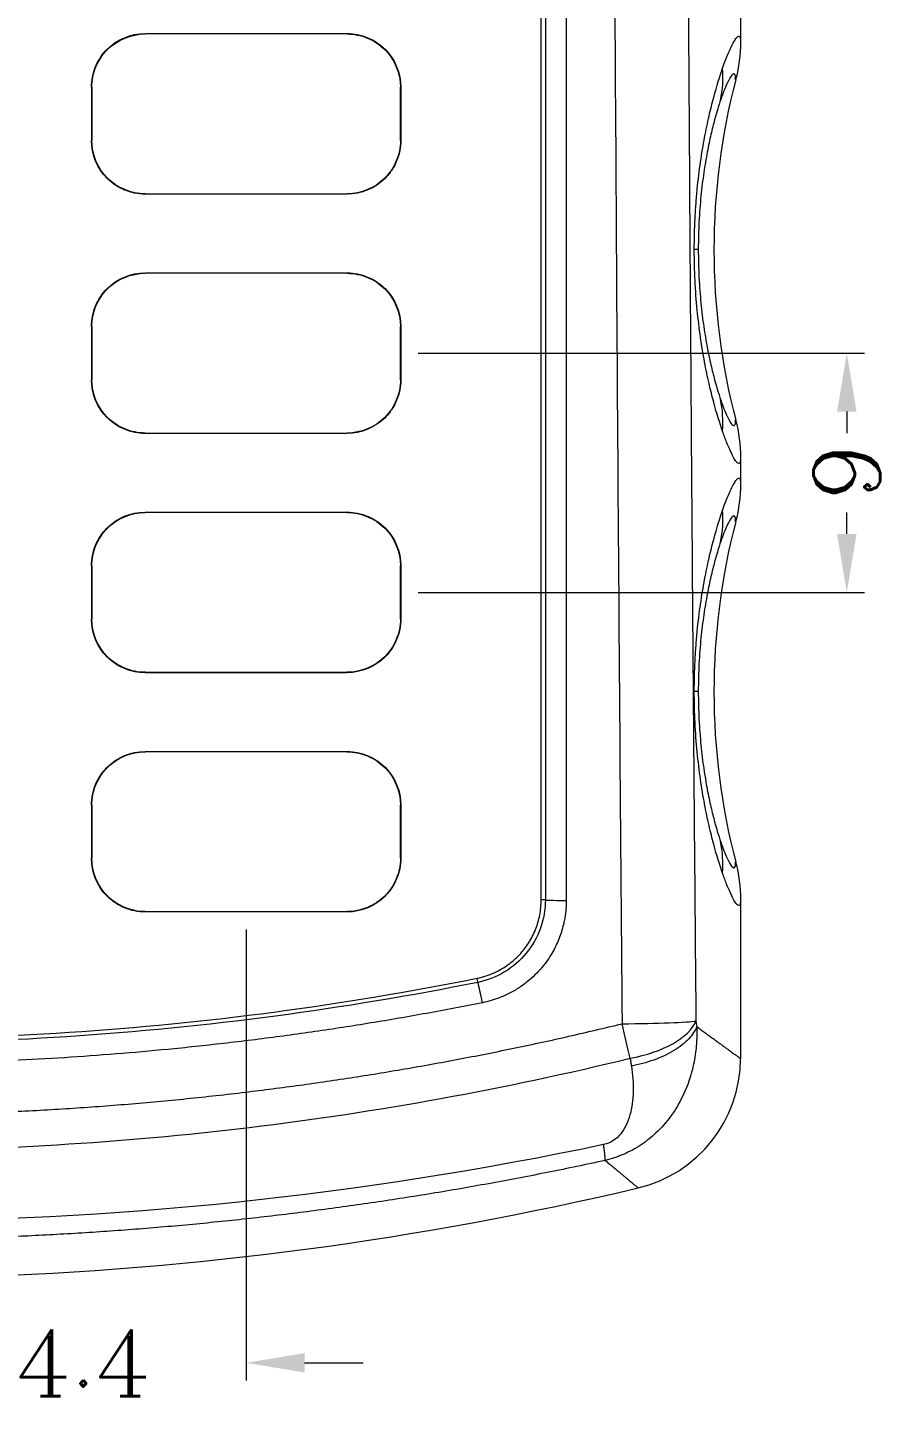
# Model space of a CAD drawing. Header units: millimetres. Extents: x -2408 to -1447, y -915 to -594.
# Drawn here: x -1744.3 to -1711.9, y -864.4 to -812.5 of the extents above; entities that cross this region are included whole.
import ezdxf

# ---------------------------------------------------------------- set-up
doc = ezdxf.new("R2010")
doc.units = ezdxf.units.MM
doc.layers.get('0').update_dxf_attribs({"linetype": 'CONTINUOUS'})
doc.layers.get('Defpoints').update_dxf_attribs({"linetype": 'CONTINUOUS'})
doc.layers.add('5', color=7, linetype='CONTINUOUS', true_color=0xffffff)
doc.styles.add('ROMANC', font='romanc.shx', dxfattribs={"bigfont": 'gbcbig.shx'})
doc.dimstyles.new('YanXiu', dxfattribs={"dimtxt": 2.5, "dimasz": 2.2, "dimexe": 0.66, "dimexo": 0.66, "dimgap": 0.66, "dimtad": 0, "dimdsep": 46, "dimtxsty": 'ROMANC', "dimcen": 0, "dimclrd": 256, "dimclre": 131, "dimclrt": 42, "dimazin": 2, "dimtfac": 1, "dimtofl": 0, "dimtmove": 0, "dimatfit": 3, "dimfxl": 0, "dimlwd": 5, "dimlwe": 5, "dimarcsym": 0})

# ---------------------------------------------------------------- blocks, each defined once
blk = doc.blocks.new('*D102')
at = {"color": 131, "lineweight": 5}
for p, q in [((1674.162, 520.53), (1674.162, 503.574)), ((1659.762, 517.625), (1659.762, 503.574))]:
    blk.add_line(p, q, dxfattribs=at)
at = {"lineweight": 5}
for p, q in [((1657.562, 504.234), (1655.362, 504.234)), ((1676.362, 504.234), (1678.562, 504.234))]:
    blk.add_line(p, q, dxfattribs=at)
for points in [[(1657.562, 504.6), (1657.562, 503.867), (1659.762, 504.234)], [(1676.362, 504.6), (1676.362, 503.867), (1674.162, 504.234)]]:
    blk.add_solid(points)
at = {"layer": 'Defpoints', "color": 0}
for p in [(1674.162, 521.19, 35), (1659.762, 518.285), (1674.162, 504.234)]:
    blk.add_point(p, dxfattribs=at)
at = {"color": 42, "insert": (1666.962, 504.234), "char_height": 2.5, "attachment_point": 5, "style": 'ROMANC'}
blk.add_mtext('14.4', dxfattribs=at)
blk = doc.blocks.new('*D103')
at = {"color": 131, "lineweight": 5}
for p, q in [((1680.641, 542.208), (1697.422, 542.208)), ((1680.64, 533.208), (1697.422, 533.208))]:
    blk.add_line(p, q, dxfattribs=at)
at = {"lineweight": 5}
for p, q in [((1696.762, 540.008), (1696.762, 539.201)), ((1696.762, 535.408), (1696.762, 536.215))]:
    blk.add_line(p, q, dxfattribs=at)
for points in [[(1696.395, 540.008), (1697.129, 540.008), (1696.762, 542.208)], [(1696.395, 535.408), (1697.129, 535.408), (1696.762, 533.208)]]:
    blk.add_solid(points)
at = {"layer": 'Defpoints', "color": 0}
for p in [(1679.981, 542.208, 35), (1696.762, 542.208), (1679.98, 533.208, 35)]:
    blk.add_point(p, dxfattribs=at)
at = {"color": 42, "insert": (1696.762, 537.708), "char_height": 2.5, "attachment_point": 5, "rotation": 90, "style": 'ROMANC'}
blk.add_mtext('9', dxfattribs=at)

msp = doc.modelspace()

# ---------------------------------------------------------------- linework, layer by layer
at = {"layer": '5', "color": 7, "linetype": 'Continuous', "lineweight": 5}
for p, q in [((-1725.001, -845.362, 35), (-1725.001, -776.594, 35)), ((-1724.057, -776.599, 35), (-1724.057, -845.378, 35)), ((-1717.501, -812.105, 35), (-1717.501, -813.084, 35)), ((-1739.901, -812.774, 35), (-1739.901, -812.79, 35)), ((-1732.301, -812.79, 35), (-1739.901, -812.79, 35)), ((-1732.301, -812.775, 35), (-1732.301, -812.79, 35)), ((-1741.922, -814.794, 35), (-1741.906, -814.794, 35)), ((-1741.906, -814.794, 35), (-1741.906, -816.794, 35)), ((-1730.283, -814.794, 35), (-1730.297, -814.794, 35)), ((-1730.297, -816.794, 35), (-1730.297, -814.794, 35)), ((-1741.922, -816.794, 35), (-1741.906, -816.794, 35)), ((-1730.283, -816.794, 35), (-1730.297, -816.794, 35)), ((-1739.901, -818.815, 35), (-1739.901, -818.799, 35)), ((-1739.901, -818.799, 35), (-1732.301, -818.799, 35)), ((-1732.301, -818.813, 35), (-1732.301, -818.799, 35)), ((-1739.901, -821.774, 35), (-1739.901, -821.79, 35)), ((-1732.301, -821.79, 35), (-1739.901, -821.79, 35)), ((-1732.301, -821.775, 35), (-1732.301, -821.79, 35)), ((-1741.922, -823.794, 35), (-1741.906, -823.794, 35)), ((-1741.906, -823.794, 35), (-1741.906, -825.794, 35)), ((-1730.283, -823.794, 35), (-1730.297, -823.794, 35)), ((-1730.297, -825.794, 35), (-1730.297, -823.794, 35)), ((-1741.922, -825.794, 35), (-1741.906, -825.794, 35)), ((-1730.283, -825.794, 35), (-1730.297, -825.794, 35)), ((-1739.901, -827.814, 35), (-1739.901, -827.799, 35)), ((-1739.901, -827.799, 35), (-1732.301, -827.799, 35)), ((-1732.301, -827.813, 35), (-1732.301, -827.799, 35)), ((-1717.501, -828.73, 35), (-1717.501, -829.709, 35)), ((-1739.901, -830.774, 35), (-1739.901, -830.79, 35)), ((-1732.301, -830.79, 35), (-1739.901, -830.79, 35)), ((-1732.301, -830.776, 35), (-1732.301, -830.79, 35)), ((-1741.922, -832.794, 35), (-1741.906, -832.794, 35)), ((-1741.906, -832.794, 35), (-1741.906, -834.794, 35)), ((-1730.283, -832.794, 35), (-1730.297, -832.794, 35)), ((-1730.297, -834.794, 35), (-1730.297, -832.794, 35)), ((-1741.921, -834.794, 35), (-1741.906, -834.794, 35)), ((-1730.284, -834.794, 35), (-1730.297, -834.794, 35)), ((-1739.901, -836.814, 35), (-1739.901, -836.799, 35)), ((-1739.901, -836.799, 35), (-1732.301, -836.799, 35)), ((-1732.301, -836.812, 35), (-1732.301, -836.799, 35)), ((-1739.901, -839.775, 35), (-1739.901, -839.79, 35)), ((-1732.301, -839.79, 35), (-1739.901, -839.79, 35)), ((-1732.301, -839.776, 35), (-1732.301, -839.79, 35)), ((-1741.921, -841.794, 35), (-1741.906, -841.794, 35)), ((-1741.906, -841.794, 35), (-1741.906, -843.794, 35)), ((-1730.284, -841.794, 35), (-1730.297, -841.794, 35)), ((-1730.297, -843.794, 35), (-1730.297, -841.794, 35)), ((-1741.921, -843.794, 35), (-1741.906, -843.794, 35)), ((-1730.284, -843.794, 35), (-1730.297, -843.794, 35)), ((-1739.901, -845.813, 35), (-1739.901, -845.799, 35)), ((-1739.901, -845.799, 35), (-1732.301, -845.799, 35)), ((-1732.301, -845.812, 35), (-1732.301, -845.799, 35)), ((-1717.501, -845.355, 35), (-1717.501, -851.324, 35))]:
    msp.add_line(p, q, dxfattribs=at)
for centre, radius, start, end in [((-1693.062, -820.907, 35), 25.439, 165.434, 194.566), ((-1693.062, -837.532, 35), 25.439, 165.434, 194.566), ((-1722.501, -851.324, 35), 5, 283.3214, 0), ((-1750.501, -733.073, 35), 126.521, 271.78907, 283.3214)]:
    msp.add_arc(centre, radius, start, end, dxfattribs=at)
for centre, major_axis, ratio, start_param, end_param in [((-1723.613, -814.078, 35), (-5.239, 1.674), 0.898229, 3.240998, 3.483326), ((-1724.584, -820.896, 35), (-5.5, 0.002), 0.001794, 3.185226, 3.379596), ((-1723.614, -827.733, 35), (-5.239, -1.673), 0.898066, 2.799961, 3.042263), ((-1723.613, -830.703, 35), (-5.239, 1.674), 0.898229, 3.240998, 3.483326), ((-1724.584, -837.521, 35), (-5.5, 0.002), 0.001794, 3.185226, 3.379596), ((-1723.614, -844.358, 35), (-5.239, -1.673), 0.898066, 2.799961, 3.042263), ((-1724.091, -845.351, 35), (0.8, 0), 0.032918, 3.490835, 4.755545), ((-1722.099, -849.913, 35), (-3, -0.025), 0.034889, 1.617086, 2.907558), ((-1722.099, -849.913, 35), (2.974, 0.395), 0.483694, 4.797392, 6.015216), ((-1722.099, -849.913, 35), (-0.714, 2.914), 0.037059, 4.202253, 4.667818)]:
    msp.add_ellipse(centre, major_axis=major_axis, ratio=ratio, start_param=start_param, end_param=end_param, dxfattribs=at)
for points, knots in [([(-1724.843, -776.594, 35), (-1724.843, -784.746, 35), (-1724.843, -800.586, 35), (-1724.843, -823.509, 35), (-1724.843, -838.277, 35), (-1724.843, -845.36, 35)], [0, 0, 0, 0, 0.355599, 0.690902, 1, 1, 1, 1]), ([(-1719.606, -779.594, 35), (-1719.601, -781.262, 35), (-1719.59, -784.6, 35), (-1719.572, -789.608, 35), (-1719.551, -794.619, 35), (-1719.528, -799.633, 35), (-1719.502, -804.649, 35), (-1719.475, -809.667, 35), (-1719.445, -814.689, 35), (-1719.413, -819.713, 35), (-1719.379, -824.74, 35), (-1719.343, -829.769, 35), (-1719.305, -834.802, 35), (-1719.265, -839.837, 35), (-1719.224, -844.874, 35), (-1719.195, -848.233, 35), (-1719.18, -849.913, 35)], [0, 0, 0, 0, 0.071163, 0.142365, 0.213608, 0.284891, 0.356215, 0.427579, 0.498985, 0.570433, 0.641922, 0.713452, 0.785025, 0.856641, 0.928299, 1, 1, 1, 1]), ([(-1741.922, -814.794, 35), (-1741.922, -814.661, 35), (-1741.908, -814.53, 35), (-1741.856, -814.272, 35), (-1741.817, -814.144, 35), (-1741.716, -813.9, 35), (-1741.654, -813.783, 35), (-1741.508, -813.563, 35), (-1741.424, -813.459, 35), (-1740.959, -812.994, 35), (-1740.435, -812.774, 35), (-1739.901, -812.774, 35)], [0, 0, 0, 0, 0.125, 0.125, 0.25, 0.25, 0.375, 0.375, 0.5, 0.5, 1, 1, 1, 1]), ([(-1741.906, -814.794, 35), (-1741.906, -814.665, 35), (-1741.892, -814.536, 35), (-1741.841, -814.28, 35), (-1741.802, -814.152, 35), (-1741.702, -813.91, 35), (-1741.641, -813.795, 35), (-1741.497, -813.576, 35), (-1741.413, -813.472, 35), (-1740.951, -813.008, 35), (-1740.425, -812.79, 35), (-1739.901, -812.79, 35)], [0, 0, 0, 0, 0.125, 0.125, 0.25, 0.25, 0.375, 0.375, 0.5, 0.5, 1, 1, 1, 1]), ([(-1732.301, -812.775, 35), (-1732.168, -812.775, 35), (-1732.037, -812.789, 35), (-1731.78, -812.841, 35), (-1731.652, -812.881, 35), (-1731.407, -812.982, 35), (-1731.291, -813.043, 35), (-1731.072, -813.189, 35), (-1730.967, -813.273, 35), (-1730.503, -813.738, 35), (-1730.283, -814.261, 35), (-1730.283, -814.794, 35)], [0, 0, 0, 0, 0.125, 0.125, 0.25, 0.25, 0.375, 0.375, 0.5, 0.5, 1, 1, 1, 1]), ([(-1732.301, -812.79, 35), (-1732.17, -812.79, 35), (-1732.038, -812.804, 35), (-1731.781, -812.856, 35), (-1731.657, -812.894, 35), (-1731.293, -813.045, 35), (-1731.067, -813.194, 35), (-1730.513, -813.749, 35), (-1730.297, -814.272, 35), (-1730.297, -814.794, 35)], [0, 0, 0, 0, 0.125, 0.125, 0.25, 0.25, 0.5, 0.5, 1, 1, 1, 1]), ([(-1717.501, -828.73, 35), (-1717.501, -828.851, 35), (-1717.516, -828.92, 35), (-1717.559, -828.95, 35), (-1717.577, -828.948, 35), (-1717.621, -828.918, 35), (-1717.647, -828.891, 35), (-1717.734, -828.77, 35), (-1717.806, -828.64, 35), (-1717.931, -828.364, 35), (-1717.976, -828.258, 35), (-1718.072, -828.016, 35), (-1718.123, -827.88, 35), (-1718.282, -827.428, 35), (-1718.395, -827.068, 35), (-1718.569, -826.422, 35), (-1718.628, -826.187, 35), (-1718.744, -825.68, 35), (-1718.8, -825.411, 35), (-1718.908, -824.834, 35), (-1718.96, -824.524, 35), (-1719.054, -823.87, 35), (-1719.095, -823.529, 35), (-1719.165, -822.819, 35), (-1719.192, -822.446, 35), (-1719.23, -821.677, 35), (-1719.24, -821.284, 35), (-1719.24, -820.509, 35), (-1719.23, -820.124, 35), (-1719.201, -819.552, 35), (-1719.19, -819.361, 35), (-1719.162, -818.988, 35), (-1719.146, -818.806, 35), (-1719.094, -818.271, 35), (-1719.052, -817.932, 35), (-1718.959, -817.281, 35), (-1718.907, -816.97, 35), (-1718.799, -816.394, 35), (-1718.742, -816.126, 35), (-1718.627, -815.625, 35), (-1718.569, -815.39, 35), (-1718.393, -814.74, 35), (-1718.28, -814.381, 35), (-1718.07, -813.782, 35), (-1717.973, -813.54, 35), (-1717.805, -813.172, 35), (-1717.733, -813.043, 35), (-1717.647, -812.923, 35), (-1717.622, -812.896, 35), (-1717.578, -812.866, 35), (-1717.56, -812.863, 35), (-1717.516, -812.893, 35), (-1717.501, -812.963, 35), (-1717.501, -813.084, 35)], [0, 0, 0, 0, 0.0625, 0.0625, 0.09375, 0.09375, 0.125, 0.125, 0.1875, 0.1875, 0.21875, 0.21875, 0.25, 0.25, 0.3125, 0.3125, 0.34375, 0.34375, 0.375, 0.375, 0.40625, 0.40625, 0.4375, 0.4375, 0.46875, 0.46875, 0.5, 0.5, 0.53125, 0.53125, 0.546875, 0.546875, 0.5625, 0.5625, 0.59375, 0.59375, 0.625, 0.625, 0.65625, 0.65625, 0.6875, 0.6875, 0.75, 0.75, 0.8125, 0.8125, 0.875, 0.875, 0.90625, 0.90625, 0.9375, 0.9375, 1, 1, 1, 1]), ([(-1717.684, -814.509, 35), (-1717.686, -814.4, 35), (-1717.7, -814.332, 35), (-1717.747, -814.276, 35), (-1717.782, -814.288, 35), (-1717.872, -814.391, 35), (-1717.927, -814.482, 35), (-1718.056, -814.753, 35), (-1718.13, -814.933, 35), (-1718.294, -815.393, 35), (-1718.382, -815.671, 35), (-1718.521, -816.184, 35), (-1718.568, -816.372, 35), (-1718.662, -816.778, 35), (-1718.708, -816.997, 35), (-1718.798, -817.471, 35), (-1718.842, -817.729, 35), (-1718.922, -818.282, 35), (-1718.959, -818.573, 35), (-1719.005, -819.036, 35), (-1719.019, -819.195, 35), (-1719.044, -819.522, 35), (-1719.055, -819.691, 35), (-1719.081, -820.199, 35), (-1719.09, -820.543, 35), (-1719.09, -821.243, 35), (-1719.081, -821.598, 35), (-1719.047, -822.283, 35), (-1719.022, -822.609, 35), (-1718.96, -823.226, 35), (-1718.924, -823.519, 35), (-1718.843, -824.075, 35), (-1718.8, -824.331, 35), (-1718.71, -824.808, 35), (-1718.663, -825.029, 35), (-1718.569, -825.439, 35), (-1718.522, -825.625, 35), (-1718.384, -826.137, 35), (-1718.295, -826.417, 35), (-1718.13, -826.88, 35), (-1718.056, -827.059, 35), (-1717.927, -827.33, 35), (-1717.872, -827.422, 35), (-1717.782, -827.526, 35), (-1717.747, -827.537, 35), (-1717.7, -827.481, 35), (-1717.686, -827.414, 35), (-1717.684, -827.305, 35)], [0, 0, 0, 0, 0.0625, 0.0625, 0.125, 0.125, 0.1875, 0.1875, 0.25, 0.25, 0.3125, 0.3125, 0.34375, 0.34375, 0.375, 0.375, 0.40625, 0.40625, 0.4375, 0.4375, 0.453125, 0.453125, 0.46875, 0.46875, 0.5, 0.5, 0.53125, 0.53125, 0.5625, 0.5625, 0.59375, 0.59375, 0.625, 0.625, 0.65625, 0.65625, 0.6875, 0.6875, 0.75, 0.75, 0.8125, 0.8125, 0.875, 0.875, 0.9375, 0.9375, 1, 1, 1, 1]), ([(-1739.901, -818.815, 35), (-1740.035, -818.815, 35), (-1740.166, -818.801, 35), (-1740.424, -818.749, 35), (-1740.552, -818.71, 35), (-1740.796, -818.608, 35), (-1740.912, -818.547, 35), (-1741.132, -818.401, 35), (-1741.237, -818.316, 35), (-1741.702, -817.851, 35), (-1741.922, -817.328, 35), (-1741.922, -816.794, 35)], [0, 0, 0, 0, 0.125, 0.125, 0.25, 0.25, 0.375, 0.375, 0.5, 0.5, 1, 1, 1, 1]), ([(-1739.901, -818.799, 35), (-1740.032, -818.799, 35), (-1740.165, -818.785, 35), (-1740.421, -818.732, 35), (-1740.546, -818.694, 35), (-1740.91, -818.544, 35), (-1741.136, -818.395, 35), (-1741.689, -817.84, 35), (-1741.905, -817.316, 35), (-1741.906, -816.794, 35)], [0, 0, 0, 0, 0.125, 0.125, 0.25, 0.25, 0.5, 0.5, 1, 1, 1, 1]), ([(-1730.297, -816.794, 35), (-1730.297, -816.925, 35), (-1730.311, -817.058, 35), (-1730.363, -817.314, 35), (-1730.401, -817.439, 35), (-1730.552, -817.802, 35), (-1730.701, -818.029, 35), (-1731.255, -818.582, 35), (-1731.779, -818.798, 35), (-1732.301, -818.799, 35)], [0, 0, 0, 0, 0.125, 0.125, 0.25, 0.25, 0.5, 0.5, 1, 1, 1, 1]), ([(-1730.283, -816.794, 35), (-1730.283, -816.928, 35), (-1730.297, -817.058, 35), (-1730.349, -817.316, 35), (-1730.388, -817.444, 35), (-1730.489, -817.688, 35), (-1730.551, -817.804, 35), (-1730.696, -818.024, 35), (-1730.781, -818.128, 35), (-1731.245, -818.593, 35), (-1731.769, -818.813, 35), (-1732.301, -818.813, 35)], [0, 0, 0, 0, 0.125, 0.125, 0.25, 0.25, 0.375, 0.375, 0.5, 0.5, 1, 1, 1, 1]), ([(-1741.922, -823.794, 35), (-1741.922, -823.661, 35), (-1741.908, -823.53, 35), (-1741.856, -823.272, 35), (-1741.817, -823.144, 35), (-1741.715, -822.9, 35), (-1741.654, -822.783, 35), (-1741.508, -822.563, 35), (-1741.424, -822.459, 35), (-1740.958, -821.994, 35), (-1740.435, -821.774, 35), (-1739.901, -821.774, 35)], [0, 0, 0, 0, 0.125, 0.125, 0.25, 0.25, 0.375, 0.375, 0.5, 0.5, 1, 1, 1, 1]), ([(-1741.906, -823.794, 35), (-1741.906, -823.665, 35), (-1741.892, -823.536, 35), (-1741.841, -823.28, 35), (-1741.802, -823.152, 35), (-1741.702, -822.91, 35), (-1741.641, -822.795, 35), (-1741.497, -822.576, 35), (-1741.413, -822.472, 35), (-1740.951, -822.008, 35), (-1740.425, -821.79, 35), (-1739.901, -821.79, 35)], [0, 0, 0, 0, 0.125, 0.125, 0.25, 0.25, 0.375, 0.375, 0.5, 0.5, 1, 1, 1, 1]), ([(-1732.301, -821.775, 35), (-1732.168, -821.775, 35), (-1732.037, -821.789, 35), (-1731.78, -821.842, 35), (-1731.652, -821.881, 35), (-1731.407, -821.982, 35), (-1731.291, -822.043, 35), (-1731.072, -822.189, 35), (-1730.967, -822.274, 35), (-1730.503, -822.738, 35), (-1730.283, -823.261, 35), (-1730.283, -823.794, 35)], [0, 0, 0, 0, 0.125, 0.125, 0.25, 0.25, 0.375, 0.375, 0.5, 0.5, 1, 1, 1, 1]), ([(-1732.301, -821.79, 35), (-1732.17, -821.79, 35), (-1732.038, -821.804, 35), (-1731.781, -821.856, 35), (-1731.657, -821.894, 35), (-1731.293, -822.045, 35), (-1731.067, -822.194, 35), (-1730.513, -822.749, 35), (-1730.297, -823.272, 35), (-1730.297, -823.794, 35)], [0, 0, 0, 0, 0.125, 0.125, 0.25, 0.25, 0.5, 0.5, 1, 1, 1, 1]), ([(-1739.901, -827.814, 35), (-1740.035, -827.815, 35), (-1740.166, -827.801, 35), (-1740.423, -827.748, 35), (-1740.551, -827.709, 35), (-1740.796, -827.608, 35), (-1740.912, -827.546, 35), (-1741.132, -827.401, 35), (-1741.237, -827.316, 35), (-1741.702, -826.851, 35), (-1741.922, -826.328, 35), (-1741.922, -825.794, 35)], [0, 0, 0, 0, 0.125, 0.125, 0.25, 0.25, 0.375, 0.375, 0.5, 0.5, 1, 1, 1, 1]), ([(-1739.901, -827.799, 35), (-1740.032, -827.799, 35), (-1740.165, -827.785, 35), (-1740.421, -827.732, 35), (-1740.546, -827.694, 35), (-1740.91, -827.544, 35), (-1741.136, -827.395, 35), (-1741.689, -826.84, 35), (-1741.905, -826.316, 35), (-1741.906, -825.794, 35)], [0, 0, 0, 0, 0.125, 0.125, 0.25, 0.25, 0.5, 0.5, 1, 1, 1, 1]), ([(-1730.297, -825.794, 35), (-1730.297, -825.925, 35), (-1730.311, -826.058, 35), (-1730.363, -826.314, 35), (-1730.401, -826.439, 35), (-1730.552, -826.802, 35), (-1730.701, -827.029, 35), (-1731.255, -827.582, 35), (-1731.779, -827.798, 35), (-1732.301, -827.799, 35)], [0, 0, 0, 0, 0.125, 0.125, 0.25, 0.25, 0.5, 0.5, 1, 1, 1, 1]), ([(-1730.283, -825.794, 35), (-1730.283, -825.928, 35), (-1730.297, -826.058, 35), (-1730.349, -826.316, 35), (-1730.388, -826.444, 35), (-1730.489, -826.688, 35), (-1730.551, -826.804, 35), (-1730.696, -827.024, 35), (-1730.781, -827.128, 35), (-1731.245, -827.593, 35), (-1731.769, -827.813, 35), (-1732.301, -827.813, 35)], [0, 0, 0, 0, 0.125, 0.125, 0.25, 0.25, 0.375, 0.375, 0.5, 0.5, 1, 1, 1, 1]), ([(-1717.501, -845.355, 35), (-1717.501, -845.476, 35), (-1717.516, -845.545, 35), (-1717.559, -845.575, 35), (-1717.577, -845.573, 35), (-1717.621, -845.543, 35), (-1717.647, -845.516, 35), (-1717.734, -845.395, 35), (-1717.806, -845.265, 35), (-1717.931, -844.989, 35), (-1717.976, -844.883, 35), (-1718.072, -844.641, 35), (-1718.123, -844.505, 35), (-1718.282, -844.053, 35), (-1718.395, -843.693, 35), (-1718.569, -843.047, 35), (-1718.628, -842.812, 35), (-1718.744, -842.305, 35), (-1718.8, -842.036, 35), (-1718.908, -841.459, 35), (-1718.96, -841.149, 35), (-1719.054, -840.495, 35), (-1719.095, -840.154, 35), (-1719.165, -839.444, 35), (-1719.192, -839.071, 35), (-1719.23, -838.302, 35), (-1719.24, -837.909, 35), (-1719.24, -837.134, 35), (-1719.23, -836.749, 35), (-1719.201, -836.177, 35), (-1719.19, -835.986, 35), (-1719.162, -835.613, 35), (-1719.146, -835.431, 35), (-1719.094, -834.896, 35), (-1719.052, -834.557, 35), (-1718.959, -833.906, 35), (-1718.907, -833.595, 35), (-1718.799, -833.019, 35), (-1718.742, -832.751, 35), (-1718.627, -832.25, 35), (-1718.569, -832.015, 35), (-1718.393, -831.365, 35), (-1718.28, -831.006, 35), (-1718.07, -830.407, 35), (-1717.973, -830.165, 35), (-1717.805, -829.797, 35), (-1717.733, -829.668, 35), (-1717.647, -829.548, 35), (-1717.622, -829.521, 35), (-1717.578, -829.491, 35), (-1717.56, -829.488, 35), (-1717.516, -829.518, 35), (-1717.501, -829.588, 35), (-1717.501, -829.709, 35)], [0, 0, 0, 0, 0.0625, 0.0625, 0.09375, 0.09375, 0.125, 0.125, 0.1875, 0.1875, 0.21875, 0.21875, 0.25, 0.25, 0.3125, 0.3125, 0.34375, 0.34375, 0.375, 0.375, 0.40625, 0.40625, 0.4375, 0.4375, 0.46875, 0.46875, 0.5, 0.5, 0.53125, 0.53125, 0.546875, 0.546875, 0.5625, 0.5625, 0.59375, 0.59375, 0.625, 0.625, 0.65625, 0.65625, 0.6875, 0.6875, 0.75, 0.75, 0.8125, 0.8125, 0.875, 0.875, 0.90625, 0.90625, 0.9375, 0.9375, 1, 1, 1, 1]), ([(-1741.922, -832.794, 35), (-1741.922, -832.661, 35), (-1741.908, -832.53, 35), (-1741.856, -832.272, 35), (-1741.816, -832.144, 35), (-1741.715, -831.9, 35), (-1741.654, -831.784, 35), (-1741.508, -831.564, 35), (-1741.423, -831.459, 35), (-1740.958, -830.994, 35), (-1740.435, -830.774, 35), (-1739.901, -830.774, 35)], [0, 0, 0, 0, 0.125, 0.125, 0.25, 0.25, 0.375, 0.375, 0.5, 0.5, 1, 1, 1, 1]), ([(-1741.906, -832.794, 35), (-1741.906, -832.665, 35), (-1741.892, -832.536, 35), (-1741.841, -832.28, 35), (-1741.802, -832.152, 35), (-1741.702, -831.91, 35), (-1741.641, -831.795, 35), (-1741.497, -831.576, 35), (-1741.413, -831.472, 35), (-1740.951, -831.008, 35), (-1740.425, -830.79, 35), (-1739.901, -830.79, 35)], [0, 0, 0, 0, 0.125, 0.125, 0.25, 0.25, 0.375, 0.375, 0.5, 0.5, 1, 1, 1, 1]), ([(-1732.301, -830.776, 35), (-1732.168, -830.776, 35), (-1732.037, -830.79, 35), (-1731.78, -830.842, 35), (-1731.652, -830.881, 35), (-1731.408, -830.982, 35), (-1731.292, -831.044, 35), (-1731.072, -831.189, 35), (-1730.968, -831.274, 35), (-1730.503, -831.738, 35), (-1730.283, -832.261, 35), (-1730.283, -832.794, 35)], [0, 0, 0, 0, 0.125, 0.125, 0.25, 0.25, 0.375, 0.375, 0.5, 0.5, 1, 1, 1, 1]), ([(-1732.301, -830.79, 35), (-1732.17, -830.79, 35), (-1732.038, -830.804, 35), (-1731.781, -830.856, 35), (-1731.657, -830.894, 35), (-1731.293, -831.045, 35), (-1731.067, -831.194, 35), (-1730.513, -831.749, 35), (-1730.297, -832.272, 35), (-1730.297, -832.794, 35)], [0, 0, 0, 0, 0.125, 0.125, 0.25, 0.25, 0.5, 0.5, 1, 1, 1, 1]), ([(-1717.684, -831.134, 35), (-1717.686, -831.025, 35), (-1717.7, -830.957, 35), (-1717.747, -830.901, 35), (-1717.782, -830.913, 35), (-1717.872, -831.016, 35), (-1717.927, -831.107, 35), (-1718.056, -831.378, 35), (-1718.13, -831.558, 35), (-1718.294, -832.018, 35), (-1718.382, -832.296, 35), (-1718.521, -832.809, 35), (-1718.568, -832.997, 35), (-1718.662, -833.403, 35), (-1718.708, -833.622, 35), (-1718.798, -834.096, 35), (-1718.842, -834.354, 35), (-1718.922, -834.907, 35), (-1718.959, -835.198, 35), (-1719.005, -835.661, 35), (-1719.019, -835.82, 35), (-1719.044, -836.147, 35), (-1719.055, -836.316, 35), (-1719.081, -836.824, 35), (-1719.09, -837.168, 35), (-1719.09, -837.868, 35), (-1719.081, -838.223, 35), (-1719.047, -838.908, 35), (-1719.022, -839.234, 35), (-1718.96, -839.851, 35), (-1718.924, -840.144, 35), (-1718.843, -840.7, 35), (-1718.8, -840.956, 35), (-1718.71, -841.433, 35), (-1718.663, -841.654, 35), (-1718.569, -842.064, 35), (-1718.522, -842.25, 35), (-1718.384, -842.762, 35), (-1718.295, -843.042, 35), (-1718.13, -843.505, 35), (-1718.056, -843.684, 35), (-1717.927, -843.955, 35), (-1717.872, -844.047, 35), (-1717.782, -844.151, 35), (-1717.747, -844.162, 35), (-1717.7, -844.106, 35), (-1717.686, -844.039, 35), (-1717.684, -843.93, 35)], [0, 0, 0, 0, 0.0625, 0.0625, 0.125, 0.125, 0.1875, 0.1875, 0.25, 0.25, 0.3125, 0.3125, 0.34375, 0.34375, 0.375, 0.375, 0.40625, 0.40625, 0.4375, 0.4375, 0.453125, 0.453125, 0.46875, 0.46875, 0.5, 0.5, 0.53125, 0.53125, 0.5625, 0.5625, 0.59375, 0.59375, 0.625, 0.625, 0.65625, 0.65625, 0.6875, 0.6875, 0.75, 0.75, 0.8125, 0.8125, 0.875, 0.875, 0.9375, 0.9375, 1, 1, 1, 1]), ([(-1739.901, -836.814, 35), (-1740.035, -836.814, 35), (-1740.166, -836.8, 35), (-1740.423, -836.748, 35), (-1740.551, -836.709, 35), (-1740.796, -836.608, 35), (-1740.912, -836.546, 35), (-1741.132, -836.401, 35), (-1741.236, -836.316, 35), (-1741.701, -835.851, 35), (-1741.921, -835.327, 35), (-1741.921, -834.794, 35)], [0, 0, 0, 0, 0.125, 0.125, 0.25, 0.25, 0.375, 0.375, 0.5, 0.5, 1, 1, 1, 1]), ([(-1739.901, -836.799, 35), (-1740.032, -836.799, 35), (-1740.165, -836.785, 35), (-1740.421, -836.732, 35), (-1740.546, -836.694, 35), (-1740.91, -836.544, 35), (-1741.136, -836.395, 35), (-1741.689, -835.84, 35), (-1741.905, -835.316, 35), (-1741.906, -834.794, 35)], [0, 0, 0, 0, 0.125, 0.125, 0.25, 0.25, 0.5, 0.5, 1, 1, 1, 1]), ([(-1730.297, -834.794, 35), (-1730.297, -834.925, 35), (-1730.311, -835.058, 35), (-1730.363, -835.314, 35), (-1730.401, -835.439, 35), (-1730.552, -835.802, 35), (-1730.701, -836.029, 35), (-1731.255, -836.582, 35), (-1731.779, -836.798, 35), (-1732.301, -836.799, 35)], [0, 0, 0, 0, 0.125, 0.125, 0.25, 0.25, 0.5, 0.5, 1, 1, 1, 1]), ([(-1730.284, -834.794, 35), (-1730.284, -834.927, 35), (-1730.297, -835.058, 35), (-1730.349, -835.316, 35), (-1730.389, -835.443, 35), (-1730.49, -835.688, 35), (-1730.551, -835.804, 35), (-1730.697, -836.024, 35), (-1730.781, -836.128, 35), (-1731.246, -836.593, 35), (-1731.769, -836.812, 35), (-1732.301, -836.812, 35)], [0, 0, 0, 0, 0.125, 0.125, 0.25, 0.25, 0.375, 0.375, 0.5, 0.5, 1, 1, 1, 1]), ([(-1741.921, -841.794, 35), (-1741.921, -841.661, 35), (-1741.907, -841.53, 35), (-1741.855, -841.272, 35), (-1741.816, -841.145, 35), (-1741.715, -840.9, 35), (-1741.653, -840.784, 35), (-1741.508, -840.564, 35), (-1741.423, -840.46, 35), (-1740.958, -839.995, 35), (-1740.434, -839.775, 35), (-1739.901, -839.775, 35)], [0, 0, 0, 0, 0.125, 0.125, 0.25, 0.25, 0.375, 0.375, 0.5, 0.5, 1, 1, 1, 1]), ([(-1741.906, -841.794, 35), (-1741.906, -841.665, 35), (-1741.892, -841.536, 35), (-1741.841, -841.28, 35), (-1741.802, -841.152, 35), (-1741.702, -840.91, 35), (-1741.641, -840.795, 35), (-1741.497, -840.576, 35), (-1741.413, -840.472, 35), (-1740.951, -840.008, 35), (-1740.425, -839.79, 35), (-1739.901, -839.79, 35)], [0, 0, 0, 0, 0.125, 0.125, 0.25, 0.25, 0.375, 0.375, 0.5, 0.5, 1, 1, 1, 1]), ([(-1732.301, -839.776, 35), (-1732.168, -839.776, 35), (-1732.037, -839.79, 35), (-1731.78, -839.842, 35), (-1731.652, -839.882, 35), (-1731.408, -839.983, 35), (-1731.292, -840.044, 35), (-1731.072, -840.19, 35), (-1730.968, -840.274, 35), (-1730.504, -840.739, 35), (-1730.284, -841.262, 35), (-1730.284, -841.794, 35)], [0, 0, 0, 0, 0.125, 0.125, 0.25, 0.25, 0.375, 0.375, 0.5, 0.5, 1, 1, 1, 1]), ([(-1732.301, -839.79, 35), (-1732.17, -839.79, 35), (-1732.038, -839.804, 35), (-1731.781, -839.856, 35), (-1731.657, -839.894, 35), (-1731.293, -840.045, 35), (-1731.067, -840.194, 35), (-1730.513, -840.749, 35), (-1730.297, -841.272, 35), (-1730.297, -841.794, 35)], [0, 0, 0, 0, 0.125, 0.125, 0.25, 0.25, 0.5, 0.5, 1, 1, 1, 1]), ([(-1739.901, -845.813, 35), (-1740.035, -845.813, 35), (-1740.166, -845.799, 35), (-1740.423, -845.747, 35), (-1740.551, -845.708, 35), (-1740.796, -845.607, 35), (-1740.912, -845.545, 35), (-1741.132, -845.4, 35), (-1741.236, -845.315, 35), (-1741.701, -844.85, 35), (-1741.921, -844.327, 35), (-1741.921, -843.794, 35)], [0, 0, 0, 0, 0.125, 0.125, 0.25, 0.25, 0.375, 0.375, 0.5, 0.5, 1, 1, 1, 1]), ([(-1739.901, -845.799, 35), (-1740.032, -845.799, 35), (-1740.165, -845.785, 35), (-1740.421, -845.732, 35), (-1740.546, -845.694, 35), (-1740.91, -845.544, 35), (-1741.136, -845.395, 35), (-1741.689, -844.84, 35), (-1741.905, -844.316, 35), (-1741.906, -843.794, 35)], [0, 0, 0, 0, 0.125, 0.125, 0.25, 0.25, 0.5, 0.5, 1, 1, 1, 1]), ([(-1730.297, -843.794, 35), (-1730.297, -843.925, 35), (-1730.311, -844.058, 35), (-1730.363, -844.314, 35), (-1730.401, -844.439, 35), (-1730.552, -844.803, 35), (-1730.701, -845.029, 35), (-1731.255, -845.582, 35), (-1731.779, -845.798, 35), (-1732.301, -845.799, 35)], [0, 0, 0, 0, 0.125, 0.125, 0.25, 0.25, 0.5, 0.5, 1, 1, 1, 1]), ([(-1730.284, -843.794, 35), (-1730.284, -843.927, 35), (-1730.298, -844.058, 35), (-1730.35, -844.315, 35), (-1730.389, -844.443, 35), (-1730.49, -844.687, 35), (-1730.552, -844.803, 35), (-1730.697, -845.023, 35), (-1730.782, -845.127, 35), (-1731.246, -845.592, 35), (-1731.769, -845.812, 35), (-1732.301, -845.812, 35)], [0, 0, 0, 0, 0.125, 0.125, 0.25, 0.25, 0.375, 0.375, 0.5, 0.5, 1, 1, 1, 1]), ([(-1724.843, -845.36, 35), (-1724.844, -845.721, 35), (-1724.907, -846.083, 35), (-1725.151, -846.762, 35), (-1725.332, -847.082, 35), (-1725.789, -847.64, 35), (-1726.067, -847.881, 35), (-1726.685, -848.254, 35), (-1727.028, -848.388, 35), (-1727.382, -848.46, 35)], [0, 0, 0, 0, 0.25, 0.25, 0.5, 0.5, 0.75, 0.75, 1, 1, 1, 1]), ([(-1724.057, -845.378, 35), (-1724.057, -845.439, 35), (-1724.059, -845.562, 35), (-1724.072, -845.745, 35), (-1724.094, -845.928, 35), (-1724.124, -846.109, 35), (-1724.189, -846.414, 35), (-1724.322, -846.836, 35), (-1724.588, -847.383, 35), (-1724.976, -847.936, 35), (-1725.428, -848.379, 35), (-1725.875, -848.699, 35), (-1726.229, -848.896, 35), (-1726.569, -849.044, 35), (-1726.886, -849.152, 35), (-1727.103, -849.201, 35), (-1727.212, -849.226, 35)], [0, 0, 0, 0, 0.034269, 0.068389, 0.102434, 0.136477, 0.170596, 0.276225, 0.382055, 0.50792, 0.650553, 0.731936, 0.813615, 0.875817, 0.937794, 1, 1, 1, 1]), ([(-1727.382, -848.46, 35), (-1729.907, -848.966, 35), (-1735.045, -849.822, 35), (-1742.768, -850.586, 35), (-1747.951, -850.755, 35), (-1750.501, -850.755, 35)], [0, 0, 0, 0, 0.332069, 0.671182, 1, 1, 1, 1]), ([(-1727.212, -849.226, 35), (-1727.561, -849.295, 35), (-1728.258, -849.433, 35), (-1729.306, -849.627, 35), (-1730.355, -849.813, 35), (-1731.406, -849.989, 35), (-1732.458, -850.156, 35), (-1733.512, -850.313, 35), (-1734.567, -850.461, 35), (-1735.624, -850.6, 35), (-1736.682, -850.729, 35), (-1737.741, -850.848, 35), (-1739.096, -850.988, 35), (-1740.747, -851.138, 35), (-1742.695, -851.283, 35), (-1744.644, -851.396, 35), (-1746.595, -851.476, 35), (-1748.548, -851.526, 35), (-1749.85, -851.532, 35), (-1750.501, -851.535, 35)], [0, 0, 0, 0, 0.045495, 0.090975, 0.136442, 0.1819, 0.227354, 0.272806, 0.31826, 0.363719, 0.409189, 0.454671, 0.50017, 0.583517, 0.666818, 0.750094, 0.833369, 0.916663, 1, 1, 1, 1]), ([(-1719.18, -849.913, 35), (-1719.175, -849.949, 35), (-1719.166, -850.018, 35), (-1719.155, -850.086, 35), (-1719.15, -850.12, 35)], [0, 0, 0, 0, 0.507364, 1, 1, 1, 1]), ([(-1750.501, -853.45, 35), (-1750.132, -853.449, 35), (-1749.392, -853.447, 35), (-1748.284, -853.431, 35), (-1747.176, -853.405, 35), (-1746.069, -853.37, 35), (-1744.962, -853.324, 35), (-1743.856, -853.268, 35), (-1742.75, -853.201, 35), (-1741.645, -853.125, 35), (-1740.541, -853.038, 35), (-1739.437, -852.942, 35), (-1738.334, -852.835, 35), (-1737.231, -852.717, 35), (-1735.814, -852.554, 35), (-1734.086, -852.331, 35), (-1732.048, -852.033, 35), (-1730.017, -851.7, 35), (-1727.992, -851.333, 35), (-1725.974, -850.93, 35), (-1723.962, -850.495, 35), (-1722.627, -850.176, 35), (-1721.959, -850.017, 35)], [0, 0, 0, 0, 0.038474, 0.076932, 0.115377, 0.153813, 0.192242, 0.230668, 0.269094, 0.307523, 0.345959, 0.384404, 0.422863, 0.461337, 0.499831, 0.571341, 0.642797, 0.71422, 0.785632, 0.857052, 0.928501, 1, 1, 1, 1]), ([(-1719.15, -850.12, 35), (-1719.148, -850.188, 35), (-1719.143, -850.337, 35), (-1719.147, -850.581, 35), (-1719.164, -850.866, 35), (-1719.201, -851.191, 35), (-1719.266, -851.556, 35), (-1719.412, -852.134, 35), (-1719.681, -852.809, 35), (-1720.132, -853.538, 35), (-1720.636, -854.112, 35), (-1721.14, -854.514, 35), (-1721.563, -854.768, 35), (-1721.901, -854.932, 35), (-1722.243, -855.065, 35), (-1722.477, -855.128, 35), (-1722.592, -855.159, 35)], [0, 0, 0, 0, 0.030382, 0.066838, 0.109564, 0.158752, 0.214579, 0.27718, 0.430349, 0.545682, 0.671873, 0.779773, 0.837497, 0.893382, 0.947509, 1, 1, 1, 1]), ([(-1719.15, -850.12, 35), (-1719.206, -850.271, 35), (-1719.305, -850.429, 35), (-1719.594, -850.738, 35), (-1719.784, -850.89, 35), (-1720.234, -851.162, 35), (-1720.494, -851.282, 35), (-1721.041, -851.479, 35), (-1721.328, -851.554, 35), (-1721.608, -851.606, 35)], [0, 0, 0, 0, 0.25, 0.25, 0.5, 0.5, 0.75, 0.75, 1, 1, 1, 1]), ([(-1719.15, -850.12, 35), (-1719.097, -850.159, 35), (-1718.989, -850.238, 35), (-1718.837, -850.35, 35), (-1718.693, -850.455, 35), (-1718.557, -850.554, 35), (-1718.43, -850.648, 35), (-1718.31, -850.735, 35), (-1718.199, -850.816, 35), (-1718.096, -850.892, 35), (-1718.001, -850.961, 35), (-1717.914, -851.024, 35), (-1717.835, -851.082, 35), (-1717.765, -851.133, 35), (-1717.703, -851.178, 35), (-1717.649, -851.217, 35), (-1717.603, -851.25, 35), (-1717.566, -851.277, 35), (-1717.537, -851.298, 35), (-1717.517, -851.313, 35), (-1717.504, -851.323, 35), (-1717.502, -851.324, 35), (-1717.501, -851.324, 35)], [0, 0, 0, 0, 0.0504, 0.100737, 0.151014, 0.201236, 0.251405, 0.301524, 0.351599, 0.401631, 0.451624, 0.501582, 0.551508, 0.601407, 0.65128, 0.701133, 0.750967, 0.800788, 0.850598, 0.900401, 0.950201, 1, 1, 1, 1]), ([(-1750.501, -854.784, 35), (-1745.647, -854.784, 35), (-1740.791, -854.493, 35), (-1731.152, -853.333, 35), (-1726.368, -852.464, 35), (-1721.656, -851.313, 35)], [0, 0, 0, 0, 0.5, 0.5, 1, 1, 1, 1]), ([(-1721.608, -851.606, 35), (-1721.554, -851.935, 35), (-1721.529, -852.259, 35), (-1721.545, -852.878, 35), (-1721.584, -853.174, 35), (-1721.699, -853.581, 35), (-1721.746, -853.71, 35), (-1721.863, -853.951, 35), (-1721.933, -854.064, 35), (-1722.097, -854.263, 35), (-1722.192, -854.349, 35), (-1722.407, -854.486, 35), (-1722.527, -854.535, 35), (-1722.653, -854.562, 35)], [0, 0, 0, 0, 0.25, 0.25, 0.5, 0.5, 0.625, 0.625, 0.75, 0.75, 0.875, 0.875, 1, 1, 1, 1]), ([(-1722.592, -855.159, 35), (-1722.946, -855.235, 35), (-1723.653, -855.386, 35), (-1724.717, -855.602, 35), (-1725.782, -855.81, 35), (-1726.848, -856.009, 35), (-1727.915, -856.2, 35), (-1728.984, -856.381, 35), (-1730.054, -856.553, 35), (-1731.124, -856.717, 35), (-1732.196, -856.871, 35), (-1733.269, -857.017, 35), (-1734.343, -857.154, 35), (-1735.417, -857.282, 35), (-1736.492, -857.401, 35), (-1737.568, -857.512, 35), (-1738.644, -857.613, 35), (-1739.721, -857.706, 35), (-1740.798, -857.789, 35), (-1741.876, -857.864, 35), (-1742.953, -857.93, 35), (-1744.032, -857.988, 35), (-1745.11, -858.036, 35), (-1746.188, -858.076, 35), (-1747.267, -858.107, 35), (-1748.345, -858.129, 35), (-1749.423, -858.142, 35), (-1750.142, -858.144, 35), (-1750.501, -858.145, 35)], [0, 0, 0, 0, 0.038639, 0.077262, 0.115868, 0.154458, 0.193032, 0.23159, 0.270134, 0.308663, 0.347177, 0.385676, 0.424162, 0.462635, 0.501094, 0.53954, 0.577973, 0.616394, 0.654804, 0.693201, 0.731587, 0.769962, 0.808327, 0.846681, 0.885025, 0.923359, 0.961684, 1, 1, 1, 1]), ([(-1722.592, -855.159, 35), (-1722.546, -855.197, 35), (-1722.456, -855.272, 35), (-1722.329, -855.378, 35), (-1722.209, -855.477, 35), (-1722.098, -855.57, 35), (-1721.994, -855.656, 35), (-1721.898, -855.736, 35), (-1721.809, -855.809, 35), (-1721.729, -855.876, 35), (-1721.656, -855.936, 35), (-1721.591, -855.99, 35), (-1721.534, -856.037, 35), (-1721.484, -856.078, 35), (-1721.443, -856.113, 35), (-1721.408, -856.141, 35), (-1721.382, -856.163, 35), (-1721.363, -856.178, 35), (-1721.351, -856.188, 35), (-1721.35, -856.189, 35), (-1721.349, -856.19, 35)], [0, 0, 0, 0, 0.056437, 0.112768, 0.168995, 0.225117, 0.281134, 0.337047, 0.392856, 0.448562, 0.504167, 0.559669, 0.61507, 0.670368, 0.725564, 0.780657, 0.835647, 0.890535, 0.945319, 1, 1, 1, 1])]:
    msp.add_open_spline(points, degree=3, knots=knots, dxfattribs=at)
for points in [[(-1722.366, -779.625, 35), (-1722.344, -787.452, 35), (-1722.282, -803.103, 35), (-1722.144, -826.567, 35), (-1722.024, -842.202, 35), (-1721.959, -850.017, 35)], [(-1739.901, -812.774, 35), (-1739.057, -812.774, 35), (-1737.368, -812.774, 35), (-1734.834, -812.775, 35), (-1733.146, -812.775, 35), (-1732.301, -812.775, 35)], [(-1717.501, -813.084, 35), (-1717.501, -813.566, 35), (-1717.562, -814.042, 35), (-1717.684, -814.509, 35)], [(-1741.922, -814.794, 35), (-1741.922, -815.016, 35), (-1741.922, -815.461, 35), (-1741.922, -816.128, 35), (-1741.922, -816.572, 35), (-1741.922, -816.794, 35)], [(-1730.283, -814.794, 35), (-1730.283, -815.016, 35), (-1730.283, -815.461, 35), (-1730.283, -816.128, 35), (-1730.283, -816.572, 35), (-1730.283, -816.794, 35)], [(-1732.301, -818.813, 35), (-1733.146, -818.813, 35), (-1734.834, -818.814, 35), (-1737.368, -818.814, 35), (-1739.057, -818.815, 35), (-1739.901, -818.815, 35)], [(-1739.901, -821.774, 35), (-1739.057, -821.774, 35), (-1737.368, -821.774, 35), (-1734.834, -821.775, 35), (-1733.146, -821.775, 35), (-1732.301, -821.775, 35)], [(-1741.922, -823.794, 35), (-1741.922, -824.016, 35), (-1741.922, -824.461, 35), (-1741.922, -825.128, 35), (-1741.922, -825.572, 35), (-1741.922, -825.794, 35)], [(-1730.283, -823.794, 35), (-1730.283, -824.016, 35), (-1730.283, -824.461, 35), (-1730.283, -825.128, 35), (-1730.283, -825.572, 35), (-1730.283, -825.794, 35)], [(-1717.684, -827.305, 35), (-1717.562, -827.772, 35), (-1717.501, -828.247, 35), (-1717.501, -828.73, 35)], [(-1732.301, -827.813, 35), (-1733.146, -827.813, 35), (-1734.834, -827.814, 35), (-1737.368, -827.814, 35), (-1739.057, -827.814, 35), (-1739.901, -827.814, 35)], [(-1717.501, -829.709, 35), (-1717.501, -830.191, 35), (-1717.562, -830.667, 35), (-1717.684, -831.134, 35)], [(-1739.901, -830.774, 35), (-1739.057, -830.774, 35), (-1737.368, -830.775, 35), (-1734.834, -830.775, 35), (-1733.146, -830.776, 35), (-1732.301, -830.776, 35)], [(-1741.922, -832.794, 35), (-1741.921, -833.016, 35), (-1741.921, -833.461, 35), (-1741.921, -834.128, 35), (-1741.921, -834.572, 35), (-1741.921, -834.794, 35)], [(-1730.283, -832.794, 35), (-1730.283, -833.016, 35), (-1730.283, -833.461, 35), (-1730.283, -834.128, 35), (-1730.284, -834.572, 35), (-1730.284, -834.794, 35)], [(-1732.301, -836.812, 35), (-1733.146, -836.813, 35), (-1734.834, -836.813, 35), (-1737.368, -836.814, 35), (-1739.057, -836.814, 35), (-1739.901, -836.814, 35)], [(-1739.901, -839.775, 35), (-1739.057, -839.775, 35), (-1737.368, -839.775, 35), (-1734.834, -839.776, 35), (-1733.146, -839.776, 35), (-1732.301, -839.776, 35)], [(-1741.921, -841.794, 35), (-1741.921, -842.016, 35), (-1741.921, -842.461, 35), (-1741.921, -843.128, 35), (-1741.921, -843.572, 35), (-1741.921, -843.794, 35)], [(-1730.284, -841.794, 35), (-1730.284, -842.016, 35), (-1730.284, -842.461, 35), (-1730.284, -843.128, 35), (-1730.284, -843.572, 35), (-1730.284, -843.794, 35)], [(-1717.684, -843.93, 35), (-1717.562, -844.397, 35), (-1717.501, -844.872, 35), (-1717.501, -845.355, 35)], [(-1732.301, -845.812, 35), (-1733.146, -845.812, 35), (-1734.834, -845.812, 35), (-1737.368, -845.813, 35), (-1739.057, -845.813, 35), (-1739.901, -845.813, 35)], [(-1727.412, -848.304, 35), (-1727.178, -848.257, 35), (-1726.744, -848.111, 35), (-1726.224, -847.802, 35), (-1725.804, -847.43, 35), (-1725.462, -846.993, 35), (-1725.198, -846.482, 35), (-1725.037, -845.929, 35), (-1725.001, -845.551, 35), (-1725.001, -845.362, 35)], [(-1724.843, -845.36, 35), (-1724.896, -845.36, 35), (-1724.948, -845.361, 35), (-1725.001, -845.362, 35)], [(-1750.501, -850.594, 35), (-1747.92, -850.594, 35), (-1742.757, -850.424, 35), (-1735.044, -849.659, 35), (-1729.945, -848.811, 35), (-1727.412, -848.304, 35)], [(-1727.382, -848.46, 35), (-1727.392, -848.408, 35), (-1727.402, -848.356, 35), (-1727.412, -848.304, 35)], [(-1721.656, -851.313, 35), (-1721.648, -851.361, 35), (-1721.633, -851.458, 35), (-1721.616, -851.556, 35), (-1721.608, -851.606, 35)], [(-1722.653, -854.562, 35), (-1731.792, -856.489, 35), (-1741.149, -857.459, 35), (-1750.501, -857.459, 35)]]:
    msp.add_open_spline(points, degree=3, dxfattribs=at)
for points, weights in [([(-1727.212, -849.226, 35), (-1727.283, -848.872, 35), (-1727.348, -848.579, 35), (-1727.382, -848.46, 35)], [1.10664658, 0.964451288927, 0.96445114, 1.10664613322]), ([(-1722.592, -855.159, 35), (-1722.589, -855.059, 35), (-1722.609, -854.856, 35), (-1722.653, -854.562, 35)], [1.01182960168, 0.994675749114, 0.996177722783, 1.01633552269])]:
    msp.add_rational_spline(points, weights, degree=3, dxfattribs=at)

# ---------------------------------------------------------------- dimensions: what is measured, and where the dimension line sits
dim = msp.add_linear_dim(base=(-1713.502, -824.794), p1=(-1730.283, -833.794, 35), p2=(-1730.283, -824.794, 35), angle=90, dimstyle='YanXiu')
dim.commit()
dim.dimension.update_dxf_attribs({"geometry": '*D103', "text_midpoint": (-1713.502, -829.294), "insert": (-3410.264, -1367.002)})
dim = msp.add_linear_dim(base=(-1736.101, -862.768), p1=(-1750.501, -848.717), p2=(-1736.101, -845.813, 35), dimstyle='YanXiu')
dim.commit()
dim.dimension.update_dxf_attribs({"geometry": '*D102', "text_midpoint": (-1743.301, -862.768), "insert": (-3410.264, -1367.002)})

doc.saveas('drawing.dxf')
